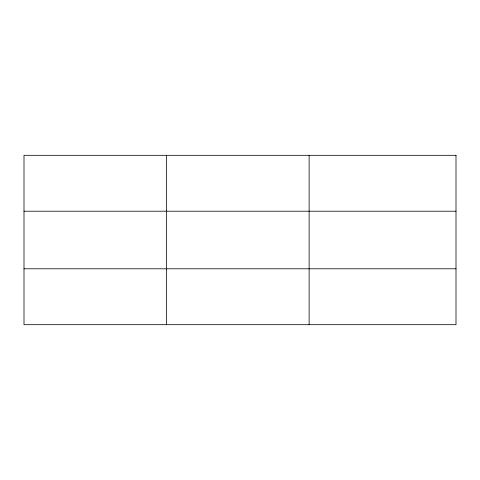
<?xml version="1.0" encoding="UTF-8"?>
<svg xmlns="http://www.w3.org/2000/svg" width="480" height="480" viewBox="0 0 480 480"><rect width="100%" height="100%" fill="white"/><g stroke="black" fill="none" stroke-linecap="round" stroke-linejoin="round"><path stroke-width="0.72" d="M166.56 155.31L166.56 324.69M309.12 155.31L309.12 324.69M24 211.206L456 211.206M24 268.794L456 268.794M456 155.31L456 324.69L24 324.69L24 155.31L456 155.31"/></g></svg>
